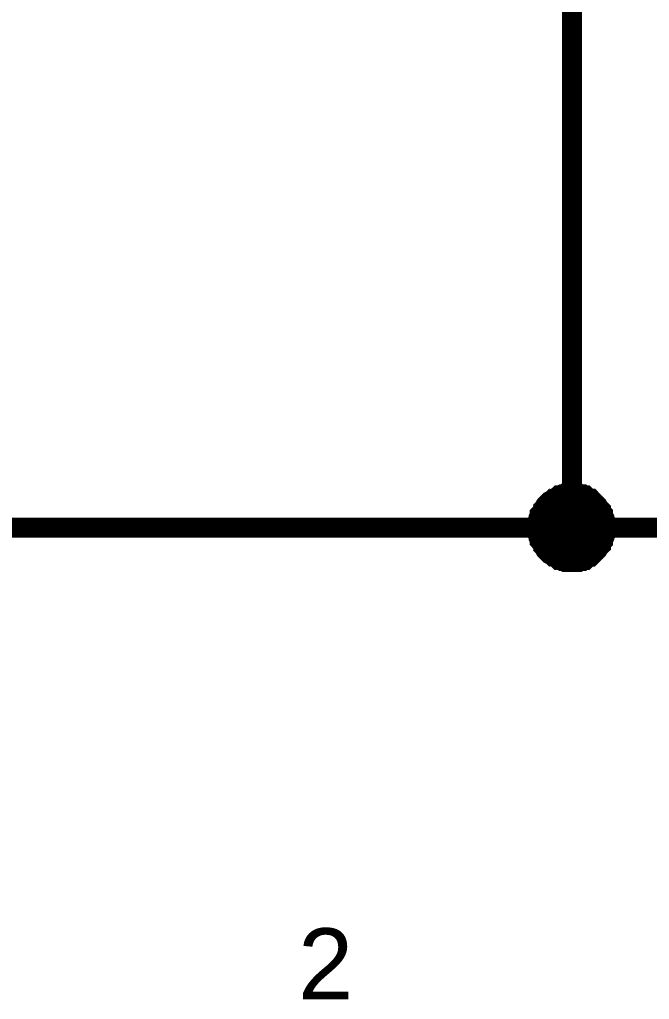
# Model space of a CAD drawing. Header units: millimetres. Extents: x -2024 to 917, y -725 to 13.
# Drawn here: x -1474.87 to -1465.47, y -388.71 to -374.09 of the extents above; entities that cross this region are included whole.
import ezdxf

# ---------------------------------------------------------------- set-up
doc = ezdxf.new("R2010")
doc.units = ezdxf.units.MM
doc.styles.get("Standard").update_dxf_attribs({"font": 'arial.ttf'})

msp = doc.modelspace()

# ---------------------------------------------------------------- linework, layer by layer
at = {"color": 7}
for points, const_width in [([(-1469.123, -366.669), (-1466.624, -366.669), (-1466.624, -381.672), (-1476.621, -381.672), (-1489.117, -381.672)], 0.3), ([(-1467.137, -381.672), (-1467.137, -381.639), (-1467.137, -381.622), (-1467.137, -381.589), (-1467.12, -381.572), (-1467.12, -381.539), (-1467.12, -381.523), (-1467.104, -381.49), (-1467.104, -381.473), (-1467.087, -381.457), (-1467.071, -381.423), (-1467.054, -381.407), (-1467.054, -381.39), (-1467.038, -381.374), (-1467.021, -381.341), (-1467.004, -381.324), (-1466.988, -381.307), (-1466.971, -381.291), (-1466.955, -381.274), (-1466.922, -381.258), (-1466.905, -381.241), (-1466.889, -381.241), (-1466.872, -381.225), (-1466.839, -381.208), (-1466.822, -381.192), (-1466.806, -381.192), (-1466.773, -381.175), (-1466.756, -381.175), (-1466.723, -381.175), (-1466.707, -381.158), (-1466.673, -381.158), (-1466.657, -381.158), (-1466.624, -381.158)], 0.3), ([(-1467.137, -381.672), (-1467.137, -381.639), (-1467.137, -381.622), (-1467.137, -381.589), (-1467.12, -381.572), (-1467.12, -381.539), (-1467.12, -381.523), (-1467.104, -381.49), (-1467.104, -381.473), (-1467.087, -381.457), (-1467.071, -381.423), (-1467.054, -381.407), (-1467.054, -381.39), (-1467.038, -381.374), (-1467.021, -381.341), (-1467.004, -381.324), (-1466.988, -381.307), (-1466.971, -381.291), (-1466.955, -381.274), (-1466.922, -381.258), (-1466.905, -381.241), (-1466.889, -381.241), (-1466.872, -381.225), (-1466.839, -381.208), (-1466.822, -381.192), (-1466.806, -381.192), (-1466.773, -381.175), (-1466.756, -381.175), (-1466.723, -381.175), (-1466.707, -381.158), (-1466.673, -381.158), (-1466.657, -381.158), (-1466.624, -381.158)], 0.3), ([(-1467.137, -381.672), (-1467.137, -381.639), (-1467.137, -381.622), (-1467.137, -381.589), (-1467.12, -381.572), (-1467.12, -381.539), (-1467.12, -381.523), (-1467.104, -381.49), (-1467.104, -381.473), (-1467.087, -381.457), (-1467.071, -381.423), (-1467.054, -381.407), (-1467.054, -381.39), (-1467.038, -381.374), (-1467.021, -381.341), (-1467.004, -381.324), (-1466.988, -381.307), (-1466.971, -381.291), (-1466.955, -381.274), (-1466.922, -381.258), (-1466.905, -381.241), (-1466.889, -381.241), (-1466.872, -381.225), (-1466.839, -381.208), (-1466.822, -381.192), (-1466.806, -381.192), (-1466.773, -381.175), (-1466.756, -381.175), (-1466.723, -381.175), (-1466.707, -381.158), (-1466.673, -381.158), (-1466.657, -381.158), (-1466.624, -381.158)], 0.3), ([(-1467.137, -381.672), (-1467.137, -381.639), (-1467.137, -381.622), (-1467.137, -381.589), (-1467.12, -381.572), (-1467.12, -381.539), (-1467.12, -381.523), (-1467.104, -381.49), (-1467.104, -381.473), (-1467.087, -381.457), (-1467.071, -381.423), (-1467.054, -381.407), (-1467.054, -381.39), (-1467.038, -381.374), (-1467.021, -381.341), (-1467.004, -381.324), (-1466.988, -381.307), (-1466.971, -381.291), (-1466.955, -381.274), (-1466.922, -381.258), (-1466.905, -381.241), (-1466.889, -381.241), (-1466.872, -381.225), (-1466.839, -381.208), (-1466.822, -381.192), (-1466.806, -381.192), (-1466.773, -381.175), (-1466.756, -381.175), (-1466.723, -381.175), (-1466.707, -381.158), (-1466.673, -381.158), (-1466.657, -381.158), (-1466.624, -381.158)], 0.3), ([(-1466.624, -381.158), (-1466.624, -381.158)], 0.3), ([(-1466.624, -381.158), (-1466.591, -381.158), (-1466.574, -381.158), (-1466.541, -381.158), (-1466.524, -381.175), (-1466.491, -381.175), (-1466.475, -381.175), (-1466.458, -381.192), (-1466.425, -381.192), (-1466.409, -381.208), (-1466.392, -381.225), (-1466.359, -381.241), (-1466.342, -381.241), (-1466.326, -381.258), (-1466.309, -381.274), (-1466.293, -381.291), (-1466.276, -381.307), (-1466.26, -381.324), (-1466.243, -381.341), (-1466.227, -381.374), (-1466.21, -381.39), (-1466.193, -381.407), (-1466.193, -381.423), (-1466.177, -381.457), (-1466.16, -381.473), (-1466.16, -381.49), (-1466.144, -381.523), (-1466.144, -381.539), (-1466.144, -381.572), (-1466.127, -381.589), (-1466.127, -381.622), (-1466.127, -381.639), (-1466.127, -381.672)], 0.3), ([(-1466.624, -381.158), (-1466.624, -381.158)], 0.3), ([(-1466.624, -381.158), (-1466.591, -381.158), (-1466.574, -381.158), (-1466.541, -381.158), (-1466.524, -381.175), (-1466.491, -381.175), (-1466.475, -381.175), (-1466.458, -381.192), (-1466.425, -381.192), (-1466.409, -381.208), (-1466.392, -381.225), (-1466.359, -381.241), (-1466.342, -381.241), (-1466.326, -381.258), (-1466.309, -381.274), (-1466.293, -381.291), (-1466.276, -381.307), (-1466.26, -381.324), (-1466.243, -381.341), (-1466.227, -381.374), (-1466.21, -381.39), (-1466.193, -381.407), (-1466.193, -381.423), (-1466.177, -381.457), (-1466.16, -381.473), (-1466.16, -381.49), (-1466.144, -381.523), (-1466.144, -381.539), (-1466.144, -381.572), (-1466.127, -381.589), (-1466.127, -381.622), (-1466.127, -381.639), (-1466.127, -381.672)], 0.3), ([(-1466.624, -381.158), (-1466.624, -381.158)], 0.3), ([(-1466.624, -381.158), (-1466.591, -381.158), (-1466.574, -381.158), (-1466.541, -381.158), (-1466.524, -381.175), (-1466.491, -381.175), (-1466.475, -381.175), (-1466.458, -381.192), (-1466.425, -381.192), (-1466.409, -381.208), (-1466.392, -381.225), (-1466.359, -381.241), (-1466.342, -381.241), (-1466.326, -381.258), (-1466.309, -381.274), (-1466.293, -381.291), (-1466.276, -381.307), (-1466.26, -381.324), (-1466.243, -381.341), (-1466.227, -381.374), (-1466.21, -381.39), (-1466.193, -381.407), (-1466.193, -381.423), (-1466.177, -381.457), (-1466.16, -381.473), (-1466.16, -381.49), (-1466.144, -381.523), (-1466.144, -381.539), (-1466.144, -381.572), (-1466.127, -381.589), (-1466.127, -381.622), (-1466.127, -381.639), (-1466.127, -381.672)], 0.3), ([(-1466.624, -381.158), (-1466.624, -381.158)], 0.3), ([(-1466.624, -381.158), (-1466.591, -381.158), (-1466.574, -381.158), (-1466.541, -381.158), (-1466.524, -381.175), (-1466.491, -381.175), (-1466.475, -381.175), (-1466.458, -381.192), (-1466.425, -381.192), (-1466.409, -381.208), (-1466.392, -381.225), (-1466.359, -381.241), (-1466.342, -381.241), (-1466.326, -381.258), (-1466.309, -381.274), (-1466.293, -381.291), (-1466.276, -381.307), (-1466.26, -381.324), (-1466.243, -381.341), (-1466.227, -381.374), (-1466.21, -381.39), (-1466.193, -381.407), (-1466.193, -381.423), (-1466.177, -381.457), (-1466.16, -381.473), (-1466.16, -381.49), (-1466.144, -381.523), (-1466.144, -381.539), (-1466.144, -381.572), (-1466.127, -381.589), (-1466.127, -381.622), (-1466.127, -381.639), (-1466.127, -381.672)], 0.3), ([(-1467.137, -381.672), (-1467.137, -381.639), (-1467.137, -381.622), (-1467.137, -381.589), (-1467.12, -381.572), (-1467.12, -381.539), (-1467.12, -381.523), (-1467.104, -381.49), (-1467.104, -381.473), (-1467.087, -381.457), (-1467.071, -381.423), (-1467.054, -381.407), (-1467.054, -381.39), (-1467.038, -381.374), (-1467.021, -381.341), (-1467.004, -381.324), (-1466.988, -381.307), (-1466.971, -381.291), (-1466.955, -381.274), (-1466.922, -381.258), (-1466.905, -381.241), (-1466.889, -381.241), (-1466.872, -381.225), (-1466.839, -381.208), (-1466.822, -381.192), (-1466.806, -381.192), (-1466.773, -381.175), (-1466.756, -381.175), (-1466.723, -381.175), (-1466.707, -381.158), (-1466.673, -381.158), (-1466.657, -381.158), (-1466.624, -381.158)], 0.0991), ([(-1467.137, -381.672), (-1467.137, -381.639), (-1467.137, -381.622), (-1467.137, -381.589), (-1467.12, -381.572), (-1467.12, -381.539), (-1467.12, -381.523), (-1467.104, -381.49), (-1467.104, -381.473), (-1467.087, -381.457), (-1467.071, -381.423), (-1467.054, -381.407), (-1467.054, -381.39), (-1467.038, -381.374), (-1467.021, -381.341), (-1467.004, -381.324), (-1466.988, -381.307), (-1466.971, -381.291), (-1466.955, -381.274), (-1466.922, -381.258), (-1466.905, -381.241), (-1466.889, -381.241), (-1466.872, -381.225), (-1466.839, -381.208), (-1466.822, -381.192), (-1466.806, -381.192), (-1466.773, -381.175), (-1466.756, -381.175), (-1466.723, -381.175), (-1466.707, -381.158), (-1466.673, -381.158), (-1466.657, -381.158), (-1466.624, -381.158)], 0.0991), ([(-1467.137, -381.672), (-1467.137, -381.639), (-1467.137, -381.622), (-1467.137, -381.589), (-1467.12, -381.572), (-1467.12, -381.539), (-1467.12, -381.523), (-1467.104, -381.49), (-1467.104, -381.473), (-1467.087, -381.457), (-1467.071, -381.423), (-1467.054, -381.407), (-1467.054, -381.39), (-1467.038, -381.374), (-1467.021, -381.341), (-1467.004, -381.324), (-1466.988, -381.307), (-1466.971, -381.291), (-1466.955, -381.274), (-1466.922, -381.258), (-1466.905, -381.241), (-1466.889, -381.241), (-1466.872, -381.225), (-1466.839, -381.208), (-1466.822, -381.192), (-1466.806, -381.192), (-1466.773, -381.175), (-1466.756, -381.175), (-1466.723, -381.175), (-1466.707, -381.158), (-1466.673, -381.158), (-1466.657, -381.158), (-1466.624, -381.158)], 0.0991), ([(-1467.137, -381.672), (-1467.137, -381.639), (-1467.137, -381.622), (-1467.137, -381.589), (-1467.12, -381.572), (-1467.12, -381.539), (-1467.12, -381.523), (-1467.104, -381.49), (-1467.104, -381.473), (-1467.087, -381.457), (-1467.071, -381.423), (-1467.054, -381.407), (-1467.054, -381.39), (-1467.038, -381.374), (-1467.021, -381.341), (-1467.004, -381.324), (-1466.988, -381.307), (-1466.971, -381.291), (-1466.955, -381.274), (-1466.922, -381.258), (-1466.905, -381.241), (-1466.889, -381.241), (-1466.872, -381.225), (-1466.839, -381.208), (-1466.822, -381.192), (-1466.806, -381.192), (-1466.773, -381.175), (-1466.756, -381.175), (-1466.723, -381.175), (-1466.707, -381.158), (-1466.673, -381.158), (-1466.657, -381.158), (-1466.624, -381.158)], 0.0991), ([(-1466.624, -381.158), (-1466.624, -381.158)], 0.0991), ([(-1466.624, -381.158), (-1466.591, -381.158), (-1466.574, -381.158), (-1466.541, -381.158), (-1466.524, -381.175), (-1466.491, -381.175), (-1466.475, -381.175), (-1466.458, -381.192), (-1466.425, -381.192), (-1466.409, -381.208), (-1466.392, -381.225), (-1466.359, -381.241), (-1466.342, -381.241), (-1466.326, -381.258), (-1466.309, -381.274), (-1466.293, -381.291), (-1466.276, -381.307), (-1466.26, -381.324), (-1466.243, -381.341), (-1466.227, -381.374), (-1466.21, -381.39), (-1466.193, -381.407), (-1466.193, -381.423), (-1466.177, -381.457), (-1466.16, -381.473), (-1466.16, -381.49), (-1466.144, -381.523), (-1466.144, -381.539), (-1466.144, -381.572), (-1466.127, -381.589), (-1466.127, -381.622), (-1466.127, -381.639), (-1466.127, -381.672)], 0.0991), ([(-1466.624, -381.158), (-1466.624, -381.158)], 0.0991), ([(-1466.624, -381.158), (-1466.591, -381.158), (-1466.574, -381.158), (-1466.541, -381.158), (-1466.524, -381.175), (-1466.491, -381.175), (-1466.475, -381.175), (-1466.458, -381.192), (-1466.425, -381.192), (-1466.409, -381.208), (-1466.392, -381.225), (-1466.359, -381.241), (-1466.342, -381.241), (-1466.326, -381.258), (-1466.309, -381.274), (-1466.293, -381.291), (-1466.276, -381.307), (-1466.26, -381.324), (-1466.243, -381.341), (-1466.227, -381.374), (-1466.21, -381.39), (-1466.193, -381.407), (-1466.193, -381.423), (-1466.177, -381.457), (-1466.16, -381.473), (-1466.16, -381.49), (-1466.144, -381.523), (-1466.144, -381.539), (-1466.144, -381.572), (-1466.127, -381.589), (-1466.127, -381.622), (-1466.127, -381.639), (-1466.127, -381.672)], 0.0991), ([(-1466.624, -381.158), (-1466.624, -381.158)], 0.0991), ([(-1466.624, -381.158), (-1466.591, -381.158), (-1466.574, -381.158), (-1466.541, -381.158), (-1466.524, -381.175), (-1466.491, -381.175), (-1466.475, -381.175), (-1466.458, -381.192), (-1466.425, -381.192), (-1466.409, -381.208), (-1466.392, -381.225), (-1466.359, -381.241), (-1466.342, -381.241), (-1466.326, -381.258), (-1466.309, -381.274), (-1466.293, -381.291), (-1466.276, -381.307), (-1466.26, -381.324), (-1466.243, -381.341), (-1466.227, -381.374), (-1466.21, -381.39), (-1466.193, -381.407), (-1466.193, -381.423), (-1466.177, -381.457), (-1466.16, -381.473), (-1466.16, -381.49), (-1466.144, -381.523), (-1466.144, -381.539), (-1466.144, -381.572), (-1466.127, -381.589), (-1466.127, -381.622), (-1466.127, -381.639), (-1466.127, -381.672)], 0.0991), ([(-1466.624, -381.158), (-1466.624, -381.158)], 0.0991), ([(-1466.624, -381.158), (-1466.591, -381.158), (-1466.574, -381.158), (-1466.541, -381.158), (-1466.524, -381.175), (-1466.491, -381.175), (-1466.475, -381.175), (-1466.458, -381.192), (-1466.425, -381.192), (-1466.409, -381.208), (-1466.392, -381.225), (-1466.359, -381.241), (-1466.342, -381.241), (-1466.326, -381.258), (-1466.309, -381.274), (-1466.293, -381.291), (-1466.276, -381.307), (-1466.26, -381.324), (-1466.243, -381.341), (-1466.227, -381.374), (-1466.21, -381.39), (-1466.193, -381.407), (-1466.193, -381.423), (-1466.177, -381.457), (-1466.16, -381.473), (-1466.16, -381.49), (-1466.144, -381.523), (-1466.144, -381.539), (-1466.144, -381.572), (-1466.127, -381.589), (-1466.127, -381.622), (-1466.127, -381.639), (-1466.127, -381.672)], 0.0991), ([(-1466.624, -382.185), (-1466.657, -382.185), (-1466.673, -382.185), (-1466.707, -382.185), (-1466.723, -382.169), (-1466.756, -382.169), (-1466.773, -382.169), (-1466.806, -382.152), (-1466.822, -382.152), (-1466.839, -382.135), (-1466.872, -382.119), (-1466.889, -382.102), (-1466.905, -382.102), (-1466.922, -382.086), (-1466.955, -382.069), (-1466.971, -382.053), (-1466.988, -382.036), (-1467.004, -382.02), (-1467.021, -382.003), (-1467.038, -381.97), (-1467.054, -381.953), (-1467.054, -381.937), (-1467.071, -381.92), (-1467.087, -381.887), (-1467.104, -381.87), (-1467.104, -381.854), (-1467.12, -381.821), (-1467.12, -381.804), (-1467.12, -381.771), (-1467.137, -381.755), (-1467.137, -381.721), (-1467.137, -381.705), (-1467.137, -381.672)], 0.3), ([(-1467.137, -381.672), (-1467.137, -381.672)], 0.3), ([(-1466.624, -382.185), (-1466.657, -382.185), (-1466.673, -382.185), (-1466.707, -382.185), (-1466.723, -382.169), (-1466.756, -382.169), (-1466.773, -382.169), (-1466.806, -382.152), (-1466.822, -382.152), (-1466.839, -382.135), (-1466.872, -382.119), (-1466.889, -382.102), (-1466.905, -382.102), (-1466.922, -382.086), (-1466.955, -382.069), (-1466.971, -382.053), (-1466.988, -382.036), (-1467.004, -382.02), (-1467.021, -382.003), (-1467.038, -381.97), (-1467.054, -381.953), (-1467.054, -381.937), (-1467.071, -381.92), (-1467.087, -381.887), (-1467.104, -381.87), (-1467.104, -381.854), (-1467.12, -381.821), (-1467.12, -381.804), (-1467.12, -381.771), (-1467.137, -381.755), (-1467.137, -381.721), (-1467.137, -381.705), (-1467.137, -381.672)], 0.3), ([(-1467.137, -381.672), (-1467.137, -381.672)], 0.3), ([(-1466.624, -382.185), (-1466.657, -382.185), (-1466.673, -382.185), (-1466.707, -382.185), (-1466.723, -382.169), (-1466.756, -382.169), (-1466.773, -382.169), (-1466.806, -382.152), (-1466.822, -382.152), (-1466.839, -382.135), (-1466.872, -382.119), (-1466.889, -382.102), (-1466.905, -382.102), (-1466.922, -382.086), (-1466.955, -382.069), (-1466.971, -382.053), (-1466.988, -382.036), (-1467.004, -382.02), (-1467.021, -382.003), (-1467.038, -381.97), (-1467.054, -381.953), (-1467.054, -381.937), (-1467.071, -381.92), (-1467.087, -381.887), (-1467.104, -381.87), (-1467.104, -381.854), (-1467.12, -381.821), (-1467.12, -381.804), (-1467.12, -381.771), (-1467.137, -381.755), (-1467.137, -381.721), (-1467.137, -381.705), (-1467.137, -381.672)], 0.3), ([(-1467.137, -381.672), (-1467.137, -381.672)], 0.3), ([(-1466.624, -382.185), (-1466.657, -382.185), (-1466.673, -382.185), (-1466.707, -382.185), (-1466.723, -382.169), (-1466.756, -382.169), (-1466.773, -382.169), (-1466.806, -382.152), (-1466.822, -382.152), (-1466.839, -382.135), (-1466.872, -382.119), (-1466.889, -382.102), (-1466.905, -382.102), (-1466.922, -382.086), (-1466.955, -382.069), (-1466.971, -382.053), (-1466.988, -382.036), (-1467.004, -382.02), (-1467.021, -382.003), (-1467.038, -381.97), (-1467.054, -381.953), (-1467.054, -381.937), (-1467.071, -381.92), (-1467.087, -381.887), (-1467.104, -381.87), (-1467.104, -381.854), (-1467.12, -381.821), (-1467.12, -381.804), (-1467.12, -381.771), (-1467.137, -381.755), (-1467.137, -381.721), (-1467.137, -381.705), (-1467.137, -381.672)], 0.3), ([(-1467.137, -381.672), (-1467.137, -381.672)], 0.3), ([(-1466.624, -382.185), (-1466.657, -382.185), (-1466.673, -382.185), (-1466.707, -382.185), (-1466.723, -382.169), (-1466.756, -382.169), (-1466.773, -382.169), (-1466.806, -382.152), (-1466.822, -382.152), (-1466.839, -382.135), (-1466.872, -382.119), (-1466.889, -382.102), (-1466.905, -382.102), (-1466.922, -382.086), (-1466.955, -382.069), (-1466.971, -382.053), (-1466.988, -382.036), (-1467.004, -382.02), (-1467.021, -382.003), (-1467.038, -381.97), (-1467.054, -381.953), (-1467.054, -381.937), (-1467.071, -381.92), (-1467.087, -381.887), (-1467.104, -381.87), (-1467.104, -381.854), (-1467.12, -381.821), (-1467.12, -381.804), (-1467.12, -381.771), (-1467.137, -381.755), (-1467.137, -381.721), (-1467.137, -381.705), (-1467.137, -381.672)], 0.0991), ([(-1467.137, -381.672), (-1467.137, -381.672)], 0.0991), ([(-1466.624, -382.185), (-1466.657, -382.185), (-1466.673, -382.185), (-1466.707, -382.185), (-1466.723, -382.169), (-1466.756, -382.169), (-1466.773, -382.169), (-1466.806, -382.152), (-1466.822, -382.152), (-1466.839, -382.135), (-1466.872, -382.119), (-1466.889, -382.102), (-1466.905, -382.102), (-1466.922, -382.086), (-1466.955, -382.069), (-1466.971, -382.053), (-1466.988, -382.036), (-1467.004, -382.02), (-1467.021, -382.003), (-1467.038, -381.97), (-1467.054, -381.953), (-1467.054, -381.937), (-1467.071, -381.92), (-1467.087, -381.887), (-1467.104, -381.87), (-1467.104, -381.854), (-1467.12, -381.821), (-1467.12, -381.804), (-1467.12, -381.771), (-1467.137, -381.755), (-1467.137, -381.721), (-1467.137, -381.705), (-1467.137, -381.672)], 0.0991), ([(-1467.137, -381.672), (-1467.137, -381.672)], 0.0991), ([(-1466.624, -382.185), (-1466.657, -382.185), (-1466.673, -382.185), (-1466.707, -382.185), (-1466.723, -382.169), (-1466.756, -382.169), (-1466.773, -382.169), (-1466.806, -382.152), (-1466.822, -382.152), (-1466.839, -382.135), (-1466.872, -382.119), (-1466.889, -382.102), (-1466.905, -382.102), (-1466.922, -382.086), (-1466.955, -382.069), (-1466.971, -382.053), (-1466.988, -382.036), (-1467.004, -382.02), (-1467.021, -382.003), (-1467.038, -381.97), (-1467.054, -381.953), (-1467.054, -381.937), (-1467.071, -381.92), (-1467.087, -381.887), (-1467.104, -381.87), (-1467.104, -381.854), (-1467.12, -381.821), (-1467.12, -381.804), (-1467.12, -381.771), (-1467.137, -381.755), (-1467.137, -381.721), (-1467.137, -381.705), (-1467.137, -381.672)], 0.0991), ([(-1467.137, -381.672), (-1467.137, -381.672)], 0.0991), ([(-1466.624, -382.185), (-1466.657, -382.185), (-1466.673, -382.185), (-1466.707, -382.185), (-1466.723, -382.169), (-1466.756, -382.169), (-1466.773, -382.169), (-1466.806, -382.152), (-1466.822, -382.152), (-1466.839, -382.135), (-1466.872, -382.119), (-1466.889, -382.102), (-1466.905, -382.102), (-1466.922, -382.086), (-1466.955, -382.069), (-1466.971, -382.053), (-1466.988, -382.036), (-1467.004, -382.02), (-1467.021, -382.003), (-1467.038, -381.97), (-1467.054, -381.953), (-1467.054, -381.937), (-1467.071, -381.92), (-1467.087, -381.887), (-1467.104, -381.87), (-1467.104, -381.854), (-1467.12, -381.821), (-1467.12, -381.804), (-1467.12, -381.771), (-1467.137, -381.755), (-1467.137, -381.721), (-1467.137, -381.705), (-1467.137, -381.672)], 0.0991), ([(-1467.137, -381.672), (-1467.137, -381.672)], 0.0991), ([(-1466.127, -381.672), (-1466.127, -381.705), (-1466.127, -381.721), (-1466.127, -381.755), (-1466.144, -381.771), (-1466.144, -381.804), (-1466.144, -381.821), (-1466.16, -381.854), (-1466.16, -381.87), (-1466.177, -381.887), (-1466.193, -381.92), (-1466.193, -381.937), (-1466.21, -381.953), (-1466.227, -381.97), (-1466.243, -382.003), (-1466.26, -382.02), (-1466.276, -382.036), (-1466.293, -382.053), (-1466.309, -382.069), (-1466.326, -382.086), (-1466.342, -382.102), (-1466.359, -382.102), (-1466.392, -382.119), (-1466.409, -382.135), (-1466.425, -382.152), (-1466.458, -382.152), (-1466.475, -382.169), (-1466.491, -382.169), (-1466.524, -382.169), (-1466.541, -382.185), (-1466.574, -382.185), (-1466.591, -382.185), (-1466.624, -382.185)], 0.3), ([(-1466.624, -381.672), (-1411.658, -381.672)], 0.3), ([(-1466.127, -381.672), (-1466.127, -381.705), (-1466.127, -381.721), (-1466.127, -381.755), (-1466.144, -381.771), (-1466.144, -381.804), (-1466.144, -381.821), (-1466.16, -381.854), (-1466.16, -381.87), (-1466.177, -381.887), (-1466.193, -381.92), (-1466.193, -381.937), (-1466.21, -381.953), (-1466.227, -381.97), (-1466.243, -382.003), (-1466.26, -382.02), (-1466.276, -382.036), (-1466.293, -382.053), (-1466.309, -382.069), (-1466.326, -382.086), (-1466.342, -382.102), (-1466.359, -382.102), (-1466.392, -382.119), (-1466.409, -382.135), (-1466.425, -382.152), (-1466.458, -382.152), (-1466.475, -382.169), (-1466.491, -382.169), (-1466.524, -382.169), (-1466.541, -382.185), (-1466.574, -382.185), (-1466.591, -382.185), (-1466.624, -382.185)], 0.3), ([(-1466.127, -381.672), (-1466.127, -381.705), (-1466.127, -381.721), (-1466.127, -381.755), (-1466.144, -381.771), (-1466.144, -381.804), (-1466.144, -381.821), (-1466.16, -381.854), (-1466.16, -381.87), (-1466.177, -381.887), (-1466.193, -381.92), (-1466.193, -381.937), (-1466.21, -381.953), (-1466.227, -381.97), (-1466.243, -382.003), (-1466.26, -382.02), (-1466.276, -382.036), (-1466.293, -382.053), (-1466.309, -382.069), (-1466.326, -382.086), (-1466.342, -382.102), (-1466.359, -382.102), (-1466.392, -382.119), (-1466.409, -382.135), (-1466.425, -382.152), (-1466.458, -382.152), (-1466.475, -382.169), (-1466.491, -382.169), (-1466.524, -382.169), (-1466.541, -382.185), (-1466.574, -382.185), (-1466.591, -382.185), (-1466.624, -382.185)], 0.3), ([(-1466.127, -381.672), (-1466.127, -381.705), (-1466.127, -381.721), (-1466.127, -381.755), (-1466.144, -381.771), (-1466.144, -381.804), (-1466.144, -381.821), (-1466.16, -381.854), (-1466.16, -381.87), (-1466.177, -381.887), (-1466.193, -381.92), (-1466.193, -381.937), (-1466.21, -381.953), (-1466.227, -381.97), (-1466.243, -382.003), (-1466.26, -382.02), (-1466.276, -382.036), (-1466.293, -382.053), (-1466.309, -382.069), (-1466.326, -382.086), (-1466.342, -382.102), (-1466.359, -382.102), (-1466.392, -382.119), (-1466.409, -382.135), (-1466.425, -382.152), (-1466.458, -382.152), (-1466.475, -382.169), (-1466.491, -382.169), (-1466.524, -382.169), (-1466.541, -382.185), (-1466.574, -382.185), (-1466.591, -382.185), (-1466.624, -382.185)], 0.3), ([(-1466.127, -381.672), (-1466.127, -381.705), (-1466.127, -381.721), (-1466.127, -381.755), (-1466.144, -381.771), (-1466.144, -381.804), (-1466.144, -381.821), (-1466.16, -381.854), (-1466.16, -381.87), (-1466.177, -381.887), (-1466.193, -381.92), (-1466.193, -381.937), (-1466.21, -381.953), (-1466.227, -381.97), (-1466.243, -382.003), (-1466.26, -382.02), (-1466.276, -382.036), (-1466.293, -382.053), (-1466.309, -382.069), (-1466.326, -382.086), (-1466.342, -382.102), (-1466.359, -382.102), (-1466.392, -382.119), (-1466.409, -382.135), (-1466.425, -382.152), (-1466.458, -382.152), (-1466.475, -382.169), (-1466.491, -382.169), (-1466.524, -382.169), (-1466.541, -382.185), (-1466.574, -382.185), (-1466.591, -382.185), (-1466.624, -382.185)], 0.0991), ([(-1466.127, -381.672), (-1466.127, -381.705), (-1466.127, -381.721), (-1466.127, -381.755), (-1466.144, -381.771), (-1466.144, -381.804), (-1466.144, -381.821), (-1466.16, -381.854), (-1466.16, -381.87), (-1466.177, -381.887), (-1466.193, -381.92), (-1466.193, -381.937), (-1466.21, -381.953), (-1466.227, -381.97), (-1466.243, -382.003), (-1466.26, -382.02), (-1466.276, -382.036), (-1466.293, -382.053), (-1466.309, -382.069), (-1466.326, -382.086), (-1466.342, -382.102), (-1466.359, -382.102), (-1466.392, -382.119), (-1466.409, -382.135), (-1466.425, -382.152), (-1466.458, -382.152), (-1466.475, -382.169), (-1466.491, -382.169), (-1466.524, -382.169), (-1466.541, -382.185), (-1466.574, -382.185), (-1466.591, -382.185), (-1466.624, -382.185)], 0.0991), ([(-1466.127, -381.672), (-1466.127, -381.705), (-1466.127, -381.721), (-1466.127, -381.755), (-1466.144, -381.771), (-1466.144, -381.804), (-1466.144, -381.821), (-1466.16, -381.854), (-1466.16, -381.87), (-1466.177, -381.887), (-1466.193, -381.92), (-1466.193, -381.937), (-1466.21, -381.953), (-1466.227, -381.97), (-1466.243, -382.003), (-1466.26, -382.02), (-1466.276, -382.036), (-1466.293, -382.053), (-1466.309, -382.069), (-1466.326, -382.086), (-1466.342, -382.102), (-1466.359, -382.102), (-1466.392, -382.119), (-1466.409, -382.135), (-1466.425, -382.152), (-1466.458, -382.152), (-1466.475, -382.169), (-1466.491, -382.169), (-1466.524, -382.169), (-1466.541, -382.185), (-1466.574, -382.185), (-1466.591, -382.185), (-1466.624, -382.185)], 0.0991), ([(-1466.127, -381.672), (-1466.127, -381.705), (-1466.127, -381.721), (-1466.127, -381.755), (-1466.144, -381.771), (-1466.144, -381.804), (-1466.144, -381.821), (-1466.16, -381.854), (-1466.16, -381.87), (-1466.177, -381.887), (-1466.193, -381.92), (-1466.193, -381.937), (-1466.21, -381.953), (-1466.227, -381.97), (-1466.243, -382.003), (-1466.26, -382.02), (-1466.276, -382.036), (-1466.293, -382.053), (-1466.309, -382.069), (-1466.326, -382.086), (-1466.342, -382.102), (-1466.359, -382.102), (-1466.392, -382.119), (-1466.409, -382.135), (-1466.425, -382.152), (-1466.458, -382.152), (-1466.475, -382.169), (-1466.491, -382.169), (-1466.524, -382.169), (-1466.541, -382.185), (-1466.574, -382.185), (-1466.591, -382.185), (-1466.624, -382.185)], 0.0991), ([(-1466.127, -381.672), (-1466.127, -381.672), (-1466.127, -381.672), (-1466.127, -381.672), (-1466.127, -381.672), (-1466.127, -381.672), (-1466.127, -381.672), (-1466.127, -381.672), (-1466.127, -381.672), (-1466.127, -381.672), (-1466.127, -381.672), (-1466.127, -381.672), (-1466.127, -381.672), (-1466.127, -381.672), (-1466.127, -381.672), (-1466.127, -381.672), (-1466.127, -381.672), (-1466.127, -381.672), (-1466.127, -381.672), (-1466.127, -381.672), (-1466.127, -381.672), (-1466.127, -381.672), (-1466.127, -381.672), (-1466.127, -381.672), (-1466.127, -381.672), (-1466.127, -381.672), (-1466.127, -381.672), (-1466.127, -381.672), (-1466.127, -381.672), (-1466.127, -381.672), (-1466.127, -381.672), (-1466.127, -381.672), (-1466.127, -381.672)], 0.3), ([(-1466.127, -381.672), (-1466.127, -381.672)], 0.3), ([(-1466.127, -381.672), (-1466.127, -381.672), (-1466.127, -381.672), (-1466.127, -381.672), (-1466.127, -381.672), (-1466.127, -381.672), (-1466.127, -381.672), (-1466.127, -381.672), (-1466.127, -381.672), (-1466.127, -381.672), (-1466.127, -381.672), (-1466.127, -381.672), (-1466.127, -381.672), (-1466.127, -381.672), (-1466.127, -381.672), (-1466.127, -381.672), (-1466.127, -381.672), (-1466.127, -381.672), (-1466.127, -381.672), (-1466.127, -381.672), (-1466.127, -381.672), (-1466.127, -381.672), (-1466.127, -381.672), (-1466.127, -381.672), (-1466.127, -381.672), (-1466.127, -381.672), (-1466.127, -381.672), (-1466.127, -381.672), (-1466.127, -381.672), (-1466.127, -381.672), (-1466.127, -381.672), (-1466.127, -381.672), (-1466.127, -381.672)], 0.3), ([(-1466.127, -381.672), (-1466.127, -381.672)], 0.3), ([(-1466.127, -381.672), (-1466.127, -381.672), (-1466.127, -381.672), (-1466.127, -381.672), (-1466.127, -381.672), (-1466.127, -381.672), (-1466.127, -381.672), (-1466.127, -381.672), (-1466.127, -381.672), (-1466.127, -381.672), (-1466.127, -381.672), (-1466.127, -381.672), (-1466.127, -381.672), (-1466.127, -381.672), (-1466.127, -381.672), (-1466.127, -381.672), (-1466.127, -381.672), (-1466.127, -381.672), (-1466.127, -381.672), (-1466.127, -381.672), (-1466.127, -381.672), (-1466.127, -381.672), (-1466.127, -381.672), (-1466.127, -381.672), (-1466.127, -381.672), (-1466.127, -381.672), (-1466.127, -381.672), (-1466.127, -381.672), (-1466.127, -381.672), (-1466.127, -381.672), (-1466.127, -381.672), (-1466.127, -381.672), (-1466.127, -381.672)], 0.3), ([(-1466.127, -381.672), (-1466.127, -381.672)], 0.3), ([(-1466.127, -381.672), (-1466.127, -381.672), (-1466.127, -381.672), (-1466.127, -381.672), (-1466.127, -381.672), (-1466.127, -381.672), (-1466.127, -381.672), (-1466.127, -381.672), (-1466.127, -381.672), (-1466.127, -381.672), (-1466.127, -381.672), (-1466.127, -381.672), (-1466.127, -381.672), (-1466.127, -381.672), (-1466.127, -381.672), (-1466.127, -381.672), (-1466.127, -381.672), (-1466.127, -381.672), (-1466.127, -381.672), (-1466.127, -381.672), (-1466.127, -381.672), (-1466.127, -381.672), (-1466.127, -381.672), (-1466.127, -381.672), (-1466.127, -381.672), (-1466.127, -381.672), (-1466.127, -381.672), (-1466.127, -381.672), (-1466.127, -381.672), (-1466.127, -381.672), (-1466.127, -381.672), (-1466.127, -381.672), (-1466.127, -381.672)], 0.3), ([(-1466.127, -381.672), (-1466.127, -381.672)], 0.3), ([(-1466.127, -381.672), (-1466.127, -381.672), (-1466.127, -381.672), (-1466.127, -381.672), (-1466.127, -381.672), (-1466.127, -381.672), (-1466.127, -381.672), (-1466.127, -381.672), (-1466.127, -381.672), (-1466.127, -381.672), (-1466.127, -381.672), (-1466.127, -381.672), (-1466.127, -381.672), (-1466.127, -381.672), (-1466.127, -381.672), (-1466.127, -381.672), (-1466.127, -381.672), (-1466.127, -381.672), (-1466.127, -381.672), (-1466.127, -381.672), (-1466.127, -381.672), (-1466.127, -381.672), (-1466.127, -381.672), (-1466.127, -381.672), (-1466.127, -381.672), (-1466.127, -381.672), (-1466.127, -381.672), (-1466.127, -381.672), (-1466.127, -381.672), (-1466.127, -381.672), (-1466.127, -381.672), (-1466.127, -381.672), (-1466.127, -381.672)], 0.0991), ([(-1466.127, -381.672), (-1466.127, -381.672)], 0.0991), ([(-1466.127, -381.672), (-1466.127, -381.672), (-1466.127, -381.672), (-1466.127, -381.672), (-1466.127, -381.672), (-1466.127, -381.672), (-1466.127, -381.672), (-1466.127, -381.672), (-1466.127, -381.672), (-1466.127, -381.672), (-1466.127, -381.672), (-1466.127, -381.672), (-1466.127, -381.672), (-1466.127, -381.672), (-1466.127, -381.672), (-1466.127, -381.672), (-1466.127, -381.672), (-1466.127, -381.672), (-1466.127, -381.672), (-1466.127, -381.672), (-1466.127, -381.672), (-1466.127, -381.672), (-1466.127, -381.672), (-1466.127, -381.672), (-1466.127, -381.672), (-1466.127, -381.672), (-1466.127, -381.672), (-1466.127, -381.672), (-1466.127, -381.672), (-1466.127, -381.672), (-1466.127, -381.672), (-1466.127, -381.672), (-1466.127, -381.672)], 0.0991), ([(-1466.127, -381.672), (-1466.127, -381.672)], 0.0991), ([(-1466.127, -381.672), (-1466.127, -381.672), (-1466.127, -381.672), (-1466.127, -381.672), (-1466.127, -381.672), (-1466.127, -381.672), (-1466.127, -381.672), (-1466.127, -381.672), (-1466.127, -381.672), (-1466.127, -381.672), (-1466.127, -381.672), (-1466.127, -381.672), (-1466.127, -381.672), (-1466.127, -381.672), (-1466.127, -381.672), (-1466.127, -381.672), (-1466.127, -381.672), (-1466.127, -381.672), (-1466.127, -381.672), (-1466.127, -381.672), (-1466.127, -381.672), (-1466.127, -381.672), (-1466.127, -381.672), (-1466.127, -381.672), (-1466.127, -381.672), (-1466.127, -381.672), (-1466.127, -381.672), (-1466.127, -381.672), (-1466.127, -381.672), (-1466.127, -381.672), (-1466.127, -381.672), (-1466.127, -381.672), (-1466.127, -381.672)], 0.0991), ([(-1466.127, -381.672), (-1466.127, -381.672)], 0.0991), ([(-1466.127, -381.672), (-1466.127, -381.672), (-1466.127, -381.672), (-1466.127, -381.672), (-1466.127, -381.672), (-1466.127, -381.672), (-1466.127, -381.672), (-1466.127, -381.672), (-1466.127, -381.672), (-1466.127, -381.672), (-1466.127, -381.672), (-1466.127, -381.672), (-1466.127, -381.672), (-1466.127, -381.672), (-1466.127, -381.672), (-1466.127, -381.672), (-1466.127, -381.672), (-1466.127, -381.672), (-1466.127, -381.672), (-1466.127, -381.672), (-1466.127, -381.672), (-1466.127, -381.672), (-1466.127, -381.672), (-1466.127, -381.672), (-1466.127, -381.672), (-1466.127, -381.672), (-1466.127, -381.672), (-1466.127, -381.672), (-1466.127, -381.672), (-1466.127, -381.672), (-1466.127, -381.672), (-1466.127, -381.672), (-1466.127, -381.672)], 0.0991), ([(-1466.127, -381.672), (-1466.127, -381.672)], 0.0991)]:
    msp.add_lwpolyline(points, dxfattribs=dict(at, const_width=const_width))
at = {"color": 7, "const_width": 0.508}
msp.add_lwpolyline([(-1466.852, -381.662, 1), (-1466.344, -381.662, 1)], format="xyb", close=True, dxfattribs=at)

# ---------------------------------------------------------------- texts
at = {"color": 7}
msp.add_text('2', height=1.06, dxfattribs=at).set_placement((-1470.712, -388.709))

doc.saveas('drawing.dxf')
